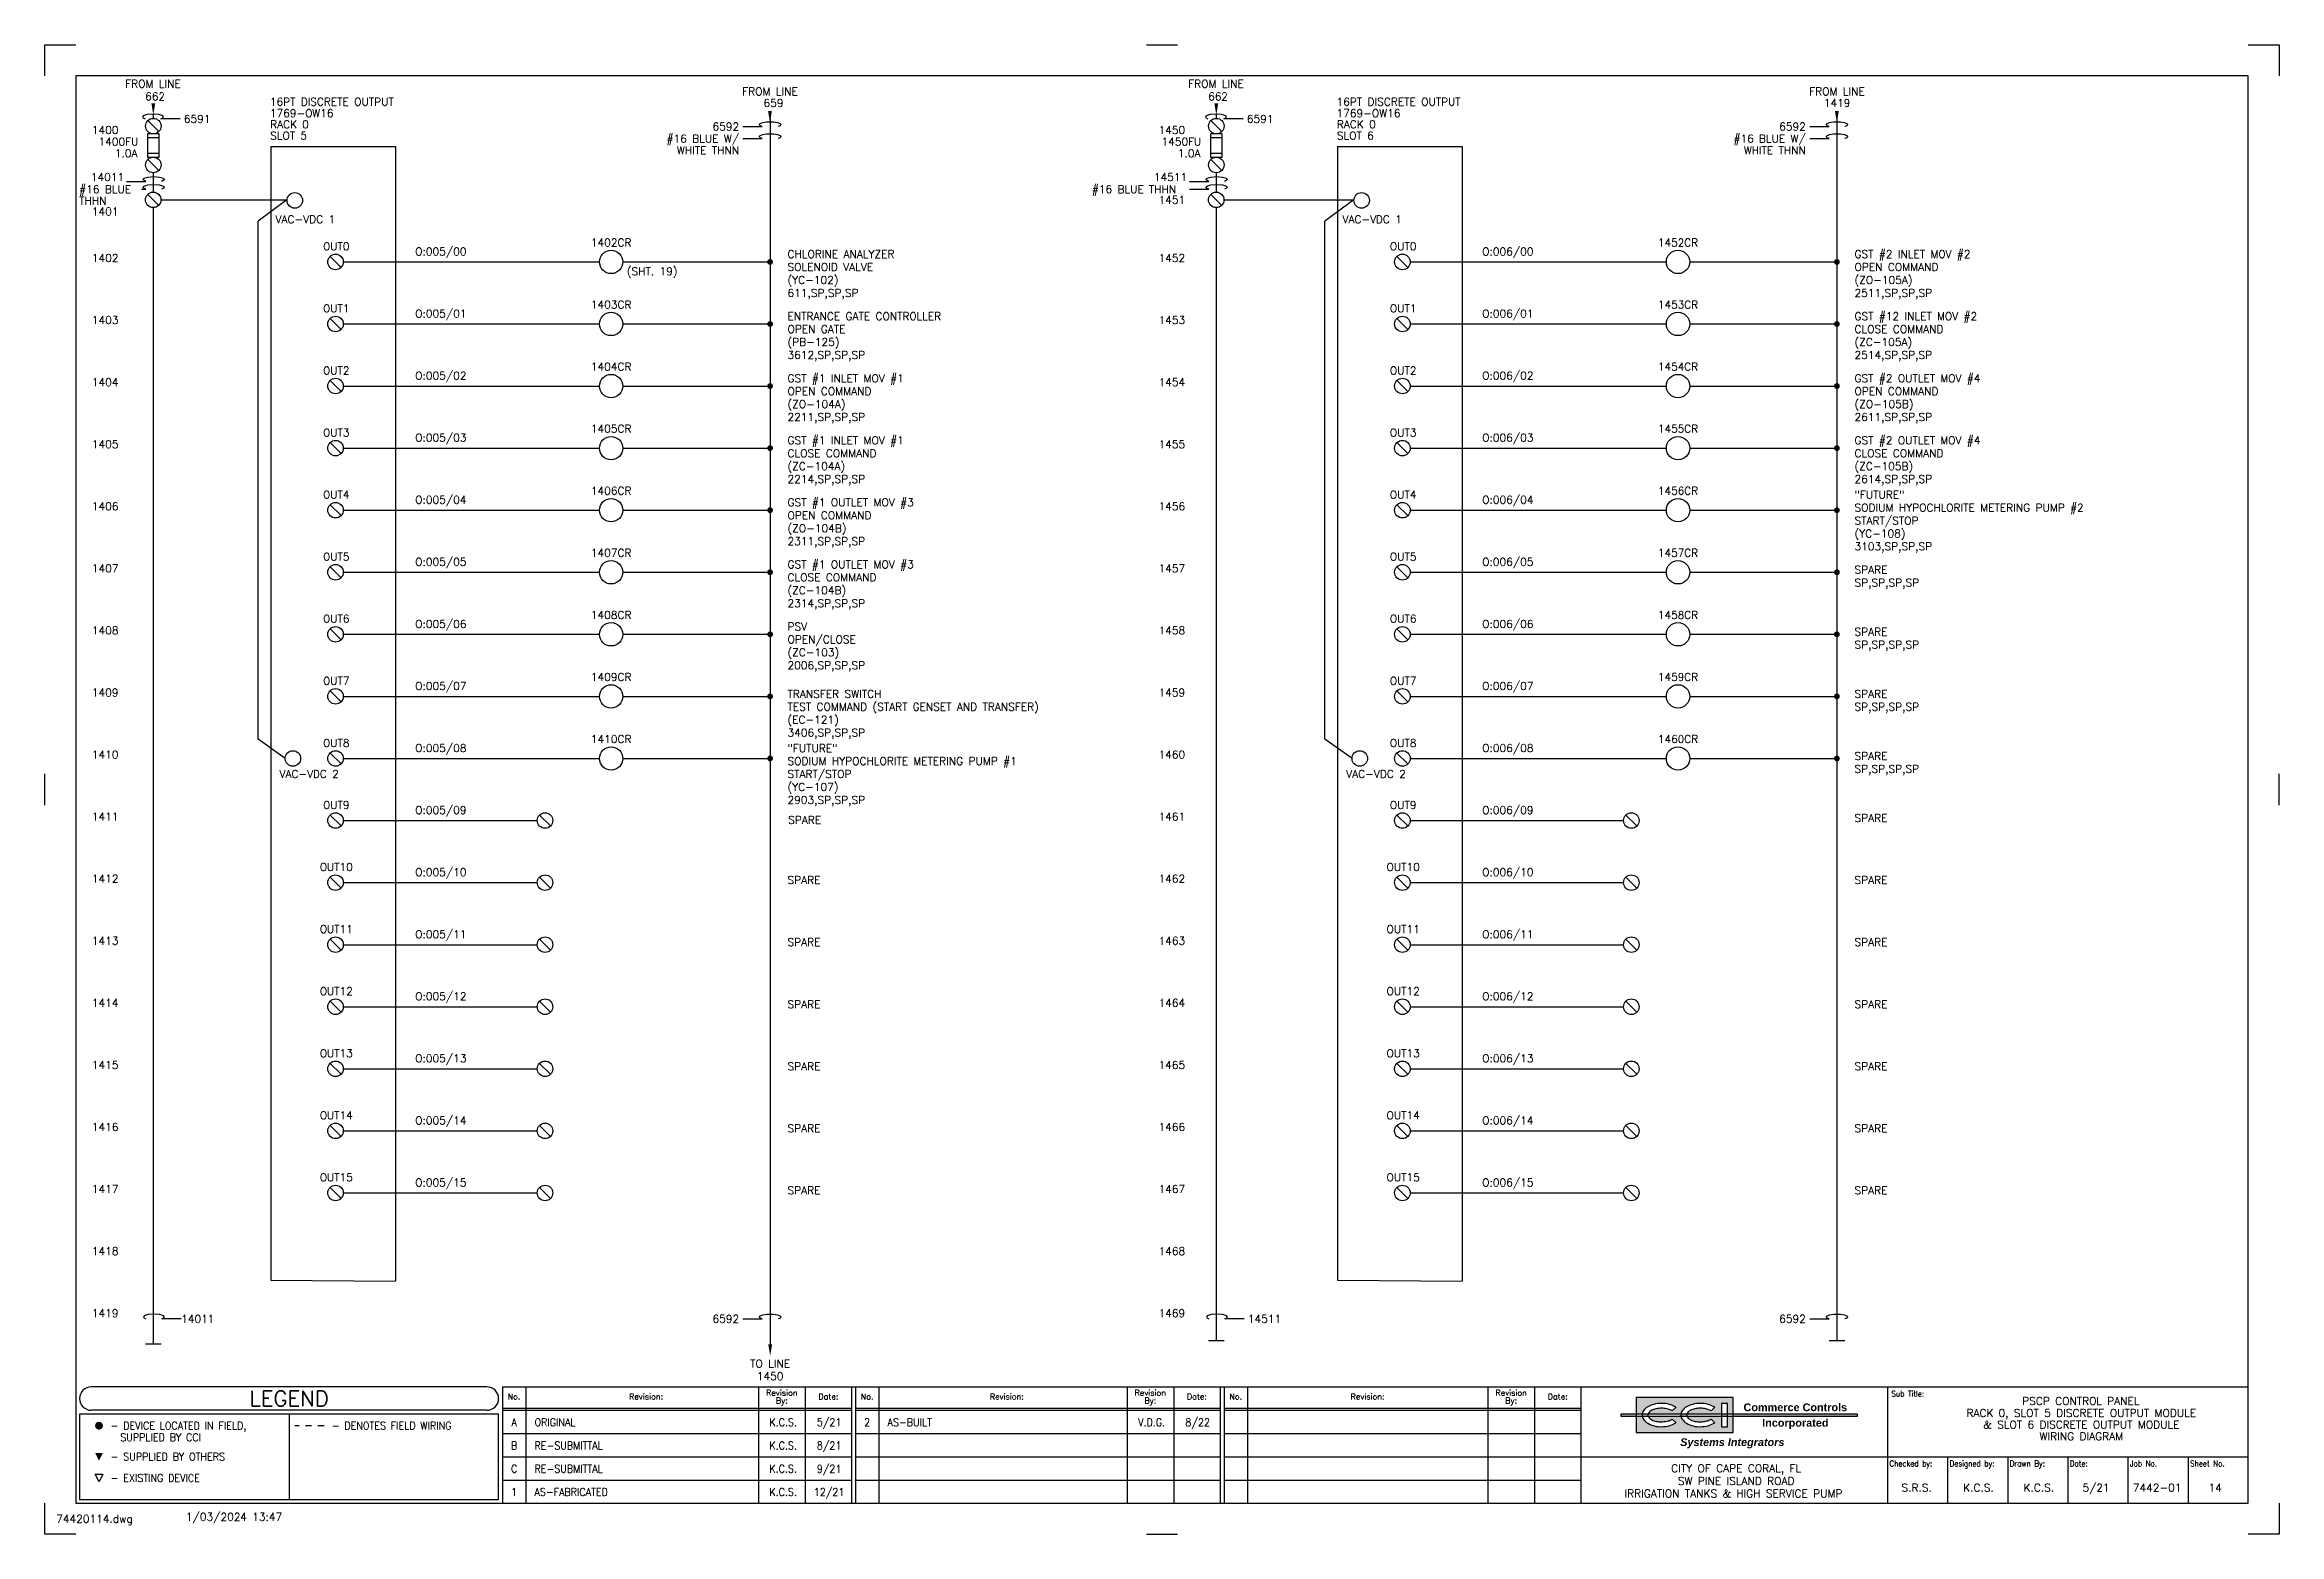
# Model space of a CAD drawing. Extents: x 0 to 36, y 0 to 24.
import ezdxf
from ezdxf.enums import TextEntityAlignment as Align

# ---------------------------------------------------------------- set-up
doc = ezdxf.new("R2010")
doc.units = 0
doc.header["$LTSCALE"] = 0.5
doc.header["$MEASUREMENT"] = 0
doc.linetypes.add('HIDDEN2', pattern=[0.1875, 0.125, -0.0625])
doc.layers.get('0').update_dxf_attribs({"linetype": 'CONTINUOUS'})
for name, color, linetype in [('02_i1769-IA16-AC-DIGITAL-', 32, 'CONTINUOUS'), ('02_o1769-OA16-AC-D-', 32, 'CONTINUOUS'), ('BORDER', 2, 'CONTINUOUS'), ('CUT-MARK', 5, 'CONTINUOUS')]:
    doc.layers.add(name, color=color, linetype=linetype)
doc.styles.add('arial', font='arialbd.ttf')
doc.styles.add('arialitalic', font='arialbi.ttf')
doc.styles.add('ROMANS', font='ROMANS.shx')

# ---------------------------------------------------------------- blocks, each defined once
blk = doc.blocks.new('CUTMARK')
at = {"color": 5}
for p, q in [((0, 23.5), (0, 24)), ((0, 24), (0.5, 24)), ((17.75, 24), (18.25, 24)), ((35.5, 24), (36, 24)), ((36, 24), (36, 23.5)), ((0, 11.75), (0, 12.25)), ((36, 11.75), (36, 12.25)), ((0, 0), (0, 0.5)), ((36, 0.5), (36, 0)), ((0.5, 0), (0, 0)), ((17.75, 0), (18.25, 0)), ((36, 0), (35.5, 0))]:
    blk.add_line(p, q, dxfattribs=at)
blk = doc.blocks.new('FCIRLEG')
at = {"color": 5, "const_width": 0.0625}
blk.add_lwpolyline([(-0.03125, 0, 1), (0.03125, 0, 1)], format="xyb", close=True, dxfattribs=at)
blk = doc.blocks.new('FTRIULEG')
at = {"color": 5}
blk.add_solid([(0, 0.125), (0, 0.125), (-0.0625, 0), (0.0625, 0)], dxfattribs=at)
blk = doc.blocks.new('CCILOGO3')
h = blk.add_hatch(color=256)
h.paths.add_polyline_path([(25.922, 2.094, -0.060974), (26.047, 2.109, -0.060974), (26.172, 2.094, -0.074343), (26.268, 2.054, -0.016679), (26.281, 2.046), (26.221, 1.988, 0.036094), (26.202, 1.999, 0.064948), (26.135, 2.022, 0.051099), (26.047, 2.031, 0.051099), (25.958, 2.022, 0.064948), (25.892, 1.999, 0.104203), (25.841, 1.959, 0.105248), (25.83, 1.937), (26.36, 1.937, -0.117879), (26.38, 1.988, -0.106943), (26.451, 2.054, -0.074343), (26.547, 2.094, -0.060974), (26.672, 2.109, -0.060974), (26.797, 2.094, -0.074343), (26.893, 2.054, -0.016679), (26.906, 2.046), (26.846, 1.988, 0.036094), (26.827, 1.999, 0.064948), (26.76, 2.022, 0.051099), (26.672, 2.031, 0.051099), (26.583, 2.022, 0.064948), (26.517, 1.999, 0.104203), (26.466, 1.959, 0.105248), (26.455, 1.937), (27.016, 1.937), (27.016, 2.109), (27.109, 2.109), (27.109, 1.937), (27.203, 1.937), (27.203, 2.203), (25.641, 2.203), (25.641, 1.937), (25.735, 1.937, -0.117879), (25.755, 1.988, -0.106943), (25.826, 2.054, -0.074343)])
h.paths.add_polyline_path([(25.826, 1.789, -0.106943), (25.755, 1.856, -0.117879), (25.735, 1.906), (25.641, 1.906), (25.641, 1.641), (27.203, 1.641), (27.203, 1.906), (27.109, 1.906), (27.109, 1.734), (27.016, 1.734), (27.016, 1.906), (26.455, 1.906, 0.105248), (26.466, 1.885, 0.104203), (26.517, 1.845, 0.064948), (26.592, 1.819, 0.063643), (26.672, 1.812, 0.051099), (26.76, 1.822, 0.064948), (26.827, 1.845, 0.036094), (26.846, 1.856), (26.906, 1.798, -0.016679), (26.893, 1.789, -0.074343), (26.797, 1.75, -0.060974), (26.672, 1.734, -0.074995), (26.558, 1.745, -0.074343), (26.451, 1.789, -0.106943), (26.38, 1.856, -0.117879), (26.36, 1.906), (25.83, 1.906, 0.105248), (25.841, 1.885, 0.104203), (25.892, 1.845, 0.064948), (25.967, 1.819, 0.063643), (26.047, 1.812, 0.051099), (26.135, 1.822, 0.064948), (26.202, 1.845, 0.036094), (26.221, 1.856), (26.281, 1.798, -0.016679), (26.268, 1.789, -0.074343), (26.172, 1.75, -0.060974), (26.047, 1.734, -0.074995), (25.933, 1.745, -0.074343)])
h.paths.add_polyline_path([(25.641, 1.906), (25.641, 1.937), (25.391, 1.937), (25.391, 1.906)])
h.paths.add_polyline_path([(25.83, 1.906, -0.068202), (25.828, 1.922, -0.068202), (25.83, 1.937), (25.735, 1.937, 0.033731), (25.734, 1.922, 0.033731), (25.735, 1.906)])
h.paths.add_polyline_path([(26.455, 1.906, -0.068202), (26.453, 1.922, -0.068202), (26.455, 1.937), (26.36, 1.937, 0.033731), (26.359, 1.922, 0.033731), (26.36, 1.906)])
h.paths.add_polyline_path([(27.109, 1.906), (27.109, 1.937), (27.016, 1.937), (27.016, 1.906)])
h.paths.add_polyline_path([(29.203, 1.906), (29.203, 1.937), (27.203, 1.937), (27.203, 1.906)])
for p, q in [((27.203, 2.203), (25.641, 2.203)), ((25.641, 2.203), (25.641, 1.641)), ((27.203, 1.641), (27.203, 2.203)), ((29.203, 1.937), (25.391, 1.937)), ((25.391, 1.937), (25.391, 1.906)), ((25.391, 1.906), (29.203, 1.906)), ((26.221, 1.988), (26.281, 2.046)), ((26.221, 1.856), (26.281, 1.798)), ((26.846, 1.988), (26.906, 2.046)), ((26.846, 1.856), (26.906, 1.798)), ((27.109, 2.109), (27.016, 2.109)), ((27.016, 2.109), (27.016, 1.734)), ((27.109, 1.734), (27.109, 2.109)), ((29.203, 1.906), (29.203, 1.937)), ((25.641, 1.641), (27.203, 1.641)), ((27.016, 1.734), (27.109, 1.734))]:
    blk.add_line(p, q)
for centre, radius, start, end in [((25.851, 1.922), 0.116, 145.3805, 180), ((25.851, 1.922), 0.116, 180, 214.6195), ((25.944, 1.857), 0.23, 120.9638, 145.3805), ((25.944, 1.987), 0.23, 214.6195, 239.0362), ((26.006, 1.754), 0.35, 103.9568, 120.9638), ((25.886, 1.922), 0.0581, 140.3607, 180), ((25.886, 1.922), 0.0581, 180, 219.6393), ((25.962, 1.859), 0.157, 116.5651, 140.3607), ((25.962, 1.985), 0.157, 219.6393, 243.4349), ((26.013, 1.757), 0.271, 101.7009, 116.5651), ((26.028, 2.117), 0.305, 243.4349, 258.2991), ((26.047, 1.59), 0.519, 90, 103.9568), ((26.047, 1.595), 0.436, 90, 101.7009), ((26.031, 2.129), 0.317, 258.2991, 272.8654), ((26.047, 1.59), 0.519, 76.0432, 90), ((26.047, 1.595), 0.436, 78.2991, 90), ((26.047, 2.249), 0.436, 270, 281.7009), ((26.08, 1.757), 0.271, 63.4349, 78.2991), ((26.08, 2.087), 0.271, 281.7009, 296.5651), ((26.088, 1.754), 0.35, 59.0362, 76.0432), ((26.131, 1.859), 0.157, 55.1664, 63.4349), ((26.131, 1.985), 0.157, 296.5651, 304.8336), ((26.149, 1.857), 0.23, 55.214, 59.0362), ((26.476, 1.922), 0.116, 145.3805, 180), ((26.476, 1.922), 0.116, 180, 214.6195), ((26.569, 1.857), 0.23, 120.9638, 145.3805), ((26.569, 1.987), 0.23, 214.6195, 239.0362), ((26.631, 1.754), 0.35, 103.9568, 120.9638), ((26.511, 1.922), 0.0581, 140.3607, 180), ((26.511, 1.922), 0.0581, 180, 219.6393), ((26.587, 1.859), 0.157, 116.5651, 140.3607), ((26.587, 1.985), 0.157, 219.6393, 243.4349), ((26.638, 1.757), 0.271, 101.7009, 116.5651), ((26.653, 2.117), 0.305, 243.4349, 258.2991), ((26.672, 1.59), 0.519, 90, 103.9568), ((26.672, 1.595), 0.436, 90, 101.7009), ((26.656, 2.129), 0.317, 258.2991, 272.8654), ((26.672, 1.59), 0.519, 76.0432, 90), ((26.672, 1.595), 0.436, 78.2991, 90), ((26.672, 2.249), 0.436, 270, 281.7009), ((26.705, 1.757), 0.271, 63.4349, 78.2991), ((26.705, 2.087), 0.271, 281.7009, 296.5651), ((26.713, 1.754), 0.35, 59.0362, 76.0432), ((26.756, 1.859), 0.157, 55.1664, 63.4349), ((26.756, 1.985), 0.157, 296.5651, 304.8336), ((26.774, 1.857), 0.23, 55.214, 59.0362), ((26.027, 2.125), 0.391, 239.0362, 256.0432), ((26.025, 2.118), 0.384, 256.0432, 273.1986), ((26.047, 2.253), 0.519, 270, 283.9568), ((26.088, 2.09), 0.35, 283.9568, 300.9638), ((26.149, 1.987), 0.23, 300.9638, 304.786), ((26.652, 2.125), 0.391, 239.0362, 256.0432), ((26.65, 2.118), 0.384, 256.0432, 273.1986), ((26.672, 2.253), 0.519, 270, 283.9568), ((26.713, 2.09), 0.35, 283.9568, 300.9638), ((26.774, 1.987), 0.23, 300.9638, 304.786)]:
    blk.add_arc(centre, radius, start, end)
for s, style, p in [('Commerce Controls', 'arial', (28.203, 1.984)), ('Incorporated', 'arial', (28.203, 1.734)), ('Systems Integrators', 'arialitalic', (27.188, 1.422))]:
    blk.add_text(s, height=0.125, dxfattribs=dict(style=style)).set_placement(p, align=Align.CENTER)
blk = doc.blocks.new('RNUMHAND')
at = {"color": 5}
blk.add_line((0, 0), (-0.309, 0), dxfattribs=at)
at = {"color": 5, "linetype": 'Continuous'}
blk.add_polyline3d([(-0.309, 0, 0), (-0.288, 0.008, 0), (-0.273, 0.018, 0), (-0.266, 0.028, 0), (-0.267, 0.038, 0), (-0.277, 0.048, 0), (-0.294, 0.057, 0), (-0.318, 0.065, 0), (-0.348, 0.071, 0), (-0.382, 0.076, 0), (-0.419, 0.078, 0), (-0.456, 0.078, 0), (-0.493, 0.076, 0), (-0.527, 0.071, 0), (-0.557, 0.065, 0), (-0.581, 0.057, 0), (-0.598, 0.048, 0), (-0.608, 0.038, 0), (-0.609, 0.028, 0), (-0.602, 0.018, 0), (-0.587, 0.008, 0), (-0.566, 0, 0)], dxfattribs=at)
blk = doc.blocks.new('DNARROW')
at = {"color": 5}
blk.add_solid([(-0.03125, 0.125), (0.03125, 0.125), (0, -0.0625)], dxfattribs=at)
blk = doc.blocks.new('LNUMHAND')
at = {"color": 5}
blk.add_line((0, 0), (-0.309, 0), dxfattribs=at)
at = {"color": 5, "linetype": 'Continuous'}
blk.add_polyline3d([(-0.309, 0, 0), (-0.268, 0.024, 0), (-0.281, 0.05, 0), (-0.344, 0.071, 0), (-0.438, 0.078, 0), (-0.531, 0.071, 0), (-0.594, 0.05, 0), (-0.607, 0.024, 0), (-0.566, 0, 0)], dxfattribs=at)
blk = doc.blocks.new('TERM')
at = {"color": 1}
blk.add_line((-0.088, 0.088), (0.088, -0.088), dxfattribs=at)
blk.add_circle((0, 0), 0.125, dxfattribs=at)
blk = doc.blocks.new('DOT')
at = {"color": 2, "const_width": 0.0469}
blk.add_lwpolyline([(-0.023, 0, 1), (0.023, 0, 1)], format="xyb", close=True, dxfattribs=at)
blk = doc.blocks.new('coil')
at = {"color": 5}
blk.add_circle((0, 0), 0.188, dxfattribs=at)
at = {"color": 5, "style": 'ROMANS'}
blk.add_attdef('NUMBER', text='', height=0.125, dxfattribs=at).set_placement((0, 0.25), align=Align.CENTER)
blk = doc.blocks.new('11')
at = {"style": 'ROMANS', "width": 0.9}
for s, p in [('C', (7.562, 0.993)), ('K.C.S.', (11.896, 0.993)), ('9/21', (12.637, 0.993))]:
    blk.add_text(s, height=0.125, dxfattribs=at).set_placement(p, align=Align.CENTER)
blk.add_text('RE-SUBMITTAL', height=0.125, dxfattribs=at).set_placement((7.891, 0.993))
blk = doc.blocks.new('14')
at = {"style": 'ROMANS', "width": 0.9}
for s, p in [('1', (7.563, 0.618)), ('K.C.S.', (11.896, 0.618)), ('12/21', (12.637, 0.618))]:
    blk.add_text(s, height=0.125, dxfattribs=at).set_placement(p, align=Align.CENTER)
blk.add_text('AS-FABRICATED', height=0.125, dxfattribs=at).set_placement((7.891, 0.618))
blk = doc.blocks.new('DrawingName')
at = {"color": 0, "linetype": 'Continuous', "insert": (0.1875, 0.3125), "char_height": 0.125, "attachment_point": 1, "style": 'ROMANS'}
blk.add_mtext('74420114.dwg', dxfattribs=at)
blk = doc.blocks.new('dwgfilename')
at = {"color": 0, "linetype": 'Continuous'}
blk.add_blockref('DrawingName', (0, 0), dxfattribs=at)
blk = doc.blocks.new('dwgdate')
at = {"color": 0, "linetype": 'Continuous', "insert": (2.1875, 0.34375), "char_height": 0.125, "attachment_point": 1, "style": 'ROMANS'}
blk.add_mtext(' 1/03/2024 13:47', dxfattribs=at)
blk = doc.blocks.new('Drawing_Name_Date_Panel_Layout')
at = {"linetype": 'Continuous'}
for name in ['dwgdate', 'dwgfilename']:
    blk.add_blockref(name, (0, 0), dxfattribs=at)

msp = doc.modelspace()

# ---------------------------------------------------------------- linework, layer by layer
for p, q in [((1.75, 22.875), (1.75, 22.812)), ((18.875, 22.875), (18.875, 22.812)), ((1.75, 21.938), (1.75, 21.63)), ((18.875, 21.938), (18.875, 21.63)), ((3.902, 21.5), (3.438, 21.154)), ((21.09, 21.5), (20.625, 21.154)), ((3.438, 12.812), (3.438, 21.154)), ((20.625, 12.812), (20.625, 21.154)), ((3.873, 12.5), (3.438, 12.812)), ((21.061, 12.5), (20.625, 12.812)), ((1.875, 3.062), (1.625, 3.062)), ((18.75, 3.125), (19, 3.125)), ((28.75, 3.125), (29, 3.125))]:
    msp.add_line(p, q)
at = {"linetype": 'Continuous'}
for p, q in [((11.686, 22.812), (11.686, 3.062)), ((28.873, 22.812), (28.873, 3.125)), ((4.811, 20.5), (8.938, 20.5)), ((9.313, 20.5), (11.686, 20.5)), ((21.998, 20.5), (26.125, 20.5)), ((26.5, 20.5), (28.873, 20.5)), ((4.811, 19.5), (8.938, 19.5)), ((9.313, 19.5), (11.686, 19.5)), ((21.998, 19.5), (26.125, 19.5)), ((26.5, 19.5), (28.873, 19.5)), ((4.811, 18.5), (8.938, 18.5)), ((9.313, 18.5), (11.686, 18.5)), ((21.998, 18.5), (26.125, 18.5)), ((26.5, 18.5), (28.873, 18.5)), ((4.811, 17.5), (8.938, 17.5)), ((9.313, 17.5), (11.686, 17.5)), ((21.998, 17.5), (26.125, 17.5)), ((26.5, 17.5), (28.873, 17.5)), ((4.811, 16.5), (8.938, 16.5)), ((9.313, 16.5), (11.686, 16.5)), ((21.998, 16.5), (26.125, 16.5)), ((26.5, 16.5), (28.873, 16.5)), ((4.811, 15.5), (8.938, 15.5)), ((9.313, 15.5), (11.686, 15.5)), ((21.998, 15.5), (26.125, 15.5)), ((26.5, 15.5), (28.873, 15.5)), ((4.811, 14.5), (8.938, 14.5)), ((9.313, 14.5), (11.686, 14.5)), ((21.998, 14.5), (26.125, 14.5)), ((26.5, 14.5), (28.873, 14.5)), ((4.811, 13.5), (8.938, 13.5)), ((9.313, 13.5), (11.686, 13.5)), ((21.998, 13.5), (26.125, 13.5)), ((26.5, 13.5), (28.873, 13.5)), ((4.811, 12.5), (8.938, 12.5)), ((9.313, 12.5), (11.686, 12.5)), ((21.998, 12.5), (26.125, 12.5)), ((26.5, 12.5), (28.873, 12.5)), ((4.811, 11.5), (7.938, 11.5)), ((21.998, 11.5), (25.438, 11.5)), ((4.811, 10.5), (7.938, 10.5)), ((21.998, 10.5), (25.438, 10.5)), ((4.811, 9.5), (7.938, 9.5)), ((21.998, 9.5), (25.438, 9.5)), ((4.811, 8.5), (7.938, 8.5)), ((21.998, 8.5), (25.438, 8.5)), ((4.811, 7.5), (7.938, 7.5)), ((21.998, 7.5), (25.438, 7.5)), ((4.811, 6.5), (7.938, 6.5)), ((21.998, 6.5), (25.438, 6.5)), ((4.811, 5.5), (7.938, 5.5)), ((21.998, 5.5), (25.438, 5.5)), ((0.875, 0.844), (0.813, 0.969)), ((0.813, 0.969), (0.938, 0.969)), ((0.938, 0.969), (0.875, 0.844))]:
    msp.add_line(p, q, dxfattribs=at)
at = {"color": 5}
for p, q in [((1.656, 22.562), (1.656, 22.188)), ((1.844, 22.562), (1.656, 22.562)), ((1.844, 22.5), (1.656, 22.5)), ((1.844, 22.188), (1.844, 22.562)), ((18.781, 22.562), (18.781, 22.188)), ((18.969, 22.562), (18.781, 22.562)), ((18.969, 22.5), (18.781, 22.5)), ((18.969, 22.188), (18.969, 22.562)), ((1.656, 22.25), (1.844, 22.25)), ((1.656, 22.188), (1.844, 22.188)), ((18.781, 22.25), (18.969, 22.25)), ((18.781, 22.188), (18.969, 22.188)), ((1.562, 21.672), (1.628, 21.672))]:
    msp.add_line(p, q, dxfattribs=at)
at = {"color": 9}
for p, q in [((1.748, 21.375), (1.748, 19.375)), ((18.873, 21.375), (18.873, 19.375)), ((1.748, 19.375), (1.75, 3.062)), ((18.873, 19.375), (18.875, 3.125))]:
    msp.add_line(p, q, dxfattribs=at)
at = {"color": 0}
for p, q in [((7.125, 2.375), (0.75, 2.375)), ((0.562, 1.937), (0.562, 0.562)), ((7.313, 1.937), (0.562, 1.937)), ((7.125, 2), (0.75, 2)), ((3.938, 1.937), (3.938, 0.562)), ((0.562, 0.562), (7.313, 0.562))]:
    msp.add_line(p, q, dxfattribs=at)
at = {"color": 2}
for p, q in [((7.375, 2.375), (13.062, 2.375)), ((7.375, 2.375), (7.375, 0.5)), ((7.75, 2.375), (7.75, 0.5)), ((11.5, 2.375), (11.5, 0.5)), ((12.25, 2.375), (12.25, 0.5)), ((13, 2.375), (13, 0.5)), ((13.062, 2.375), (13.062, 0.5)), ((13.062, 2.375), (19, 2.375)), ((13.438, 2.375), (13.438, 0.5)), ((17.438, 2.375), (17.438, 0.5)), ((18.188, 2.375), (18.188, 0.5)), ((18.938, 2.375), (18.938, 0.5)), ((19, 2.375), (24.75, 2.375)), ((19, 2.375), (19, 0.5)), ((19.375, 2.375), (19.375, 0.5)), ((23.25, 2.375), (23.25, 0.5)), ((24, 2.375), (24, 0.5)), ((24.754, 2.375), (35.5, 2.375)), ((24.754, 0.5), (24.754, 2.375)), ((29.688, 2.375), (29.688, 0.5)), ((7.375, 2.031), (12.996, 2.031)), ((7.375, 2), (13, 2)), ((13.062, 2.031), (18.933, 2.031)), ((13.062, 2), (18.938, 2)), ((19, 2.031), (24.746, 2.031)), ((19, 2), (24.75, 2)), ((7.375, 1.625), (13, 1.625)), ((13.062, 1.625), (18.938, 1.625)), ((19, 1.625), (24.75, 1.625)), ((7.375, 1.25), (13, 1.25)), ((13.062, 1.25), (18.938, 1.25)), ((19, 1.25), (24.75, 1.25)), ((24.754, 1.25), (35.5, 1.25)), ((30.656, 1.25), (30.656, 0.5)), ((31.625, 1.25), (31.625, 0.5)), ((32.594, 1.25), (32.594, 0.5)), ((33.562, 1.25), (33.562, 0.5)), ((34.531, 1.25), (34.531, 0.5)), ((7.375, 0.875), (13, 0.875)), ((13.062, 0.875), (18.938, 0.875)), ((19, 0.875), (24.75, 0.875))]:
    msp.add_line(p, q, dxfattribs=at)
at = {"color": 0, "linetype": 'Continuous'}
msp.add_line((7.313, 0.562), (7.313, 1.937), dxfattribs=at)
at = {"linetype": 'HIDDEN2'}
msp.add_line((4.5, 1.75), (4.031, 1.75), dxfattribs=at)
at = {"color": 5, "linetype": 'Continuous'}
msp.add_polyline3d([(1.628, 21.672, 0), (1.586, 21.696, 0), (1.599, 21.722, 0), (1.662, 21.742, 0), (1.756, 21.75, 0), (1.849, 21.742, 0), (1.913, 21.722, 0), (1.926, 21.696, 0), (1.884, 21.672, 0)], dxfattribs=at)
at = {"color": 1}
for centre in [(4.029, 21.491), (21.216, 21.491), (3.998, 12.5), (21.186, 12.5)]:
    msp.add_circle(centre, 0.125, dxfattribs=at)
at = {"color": 0}
for centre, start, end in [((0.75, 2.187), 90, 270), ((7.125, 2.187), 270, 90)]:
    msp.add_arc(centre, 0.188, start, end, dxfattribs=at)
at = {"layer": '02_o1769-OA16-AC-D-', "color": 0, "linetype": 'Continuous'}
for p, q in [((3.642, 22.361), (3.642, 4.093)), ((3.642, 22.361), (5.649, 22.361)), ((20.829, 22.361), (20.829, 4.093)), ((20.829, 22.361), (22.837, 22.361)), ((1.873, 21.5), (3.902, 21.5)), ((18.998, 21.5), (21.09, 21.5)), ((3.642, 4.093), (5.647, 4.081)), ((20.829, 4.093), (22.835, 4.081))]:
    msp.add_line(p, q, dxfattribs=at)
for points in [[(5.649, 22.361), (5.649, 4.081)], [(22.837, 22.361), (22.837, 4.081)]]:
    msp.add_lwpolyline(points, dxfattribs=at)
at = {"layer": 'BORDER', "color": 2}
for p, q in [((35.5, 23.5), (0.5, 23.5)), ((0.5, 23.5), (0.5, 0.5)), ((35.5, 0.5), (35.5, 23.5)), ((0.5, 0.5), (35.5, 0.5))]:
    msp.add_line(p, q, dxfattribs=at)

# ---------------------------------------------------------------- block references
for name, p in [('DNARROW', (1.75, 22.932)), ('DNARROW', (18.875, 22.932)), ('LNUMHAND', (2.182, 22.804)), ('DNARROW', (11.684, 22.809)), ('LNUMHAND', (19.307, 22.804)), ('DNARROW', (28.872, 22.809)), ('LNUMHAND', (2.197, 3.471)), ('LNUMHAND', (19.322, 3.471)), ('DNARROW', (11.688, 2.938)), ('11', (0, 0)), ('14', (0, 0)), ('Drawing_Name_Date_Panel_Layout', (0, 0))]:
    msp.add_blockref(name, p)
at = {"xscale": -1}
for name, p in [('RNUMHAND', (11.249, 22.681)), ('RNUMHAND', (28.437, 22.681)), ('RNUMHAND', (11.249, 22.487)), ('RNUMHAND', (28.437, 22.487)), ('LNUMHAND', (1.318, 21.797)), ('LNUMHAND', (18.443, 21.797)), ('LNUMHAND', (18.443, 21.672)), ('RNUMHAND', (11.249, 3.471)), ('RNUMHAND', (28.437, 3.471))]:
    msp.add_blockref(name, p, dxfattribs=at)
at = {"linetype": 'Continuous'}
for name, p in [('TERM', (1.748, 21.5)), ('TERM', (18.873, 21.5)), ('DOT', (11.686, 20.5)), ('DOT', (28.873, 20.5)), ('DOT', (11.686, 19.5)), ('DOT', (28.873, 19.5)), ('DOT', (11.686, 18.5)), ('DOT', (28.873, 18.5)), ('DOT', (11.686, 17.5)), ('DOT', (28.873, 17.5)), ('DOT', (11.686, 16.5)), ('DOT', (28.873, 16.5)), ('DOT', (11.686, 15.5)), ('DOT', (28.873, 15.5)), ('DOT', (11.686, 14.5)), ('DOT', (28.873, 14.5)), ('DOT', (11.686, 13.5)), ('DOT', (28.873, 13.5)), ('DOT', (11.686, 12.5)), ('DOT', (28.873, 12.5))]:
    msp.add_blockref(name, p, dxfattribs=at)
at = {"color": 0, "linetype": 'Continuous'}
for name, p in [('CCILOGO3', (0, 0)), ('FCIRLEG', (0.875, 1.75))]:
    msp.add_blockref(name, p, dxfattribs=at)
at = {"rotation": 180}
msp.add_blockref('FTRIULEG', (0.875, 1.312), dxfattribs=at)
at = {"layer": '02_i1769-IA16-AC-DIGITAL-', "color": 0, "linetype": 'Continuous'}
for p in [(1.75, 22.688), (18.875, 22.688), (1.75, 22.062), (18.875, 22.062)]:
    msp.add_blockref('TERM', p, dxfattribs=at)
at = {"layer": '02_o1769-OA16-AC-D-', "color": 0, "linetype": 'Continuous'}
for name, p in [('TERM', (4.686, 20.5)), ('coil', (9.125, 20.5)), ('TERM', (21.873, 20.5)), ('coil', (26.313, 20.5)), ('TERM', (4.686, 19.5)), ('coil', (9.125, 19.5)), ('TERM', (21.873, 19.5)), ('coil', (26.313, 19.5)), ('TERM', (4.686, 18.5)), ('coil', (9.125, 18.5)), ('TERM', (21.873, 18.5)), ('coil', (26.313, 18.5)), ('coil', (9.125, 17.5)), ('coil', (26.313, 17.5)), ('TERM', (4.686, 17.5)), ('TERM', (21.873, 17.5)), ('TERM', (4.686, 16.5)), ('coil', (9.125, 16.5)), ('TERM', (21.873, 16.5)), ('coil', (26.313, 16.5)), ('TERM', (4.686, 15.5)), ('coil', (9.125, 15.5)), ('TERM', (21.873, 15.5)), ('coil', (26.313, 15.5)), ('TERM', (4.686, 14.5)), ('coil', (9.125, 14.5)), ('TERM', (21.873, 14.5)), ('coil', (26.313, 14.5)), ('coil', (9.125, 13.5)), ('coil', (26.313, 13.5)), ('TERM', (4.686, 13.5)), ('TERM', (21.873, 13.5)), ('TERM', (4.686, 12.5)), ('coil', (9.125, 12.5)), ('TERM', (21.873, 12.5)), ('coil', (26.313, 12.5)), ('TERM', (4.686, 11.5)), ('TERM', (8.061, 11.5)), ('TERM', (21.873, 11.5)), ('TERM', (25.561, 11.5)), ('TERM', (4.686, 10.5)), ('TERM', (8.061, 10.5)), ('TERM', (21.873, 10.5)), ('TERM', (25.561, 10.5)), ('TERM', (4.686, 9.5)), ('TERM', (8.061, 9.5)), ('TERM', (21.873, 9.5)), ('TERM', (25.561, 9.5)), ('TERM', (4.686, 8.5)), ('TERM', (8.061, 8.5)), ('TERM', (21.873, 8.5)), ('TERM', (25.561, 8.5)), ('TERM', (4.686, 7.5)), ('TERM', (8.061, 7.5)), ('TERM', (21.873, 7.5)), ('TERM', (25.561, 7.5)), ('TERM', (4.686, 6.5)), ('TERM', (8.061, 6.5)), ('TERM', (21.873, 6.5)), ('TERM', (25.561, 6.5)), ('TERM', (4.686, 5.5)), ('TERM', (8.061, 5.5)), ('TERM', (21.873, 5.5)), ('TERM', (25.561, 5.5))]:
    msp.add_blockref(name, p, dxfattribs=at)
at = {"layer": 'CUT-MARK'}
msp.add_blockref('CUTMARK', (0, 0), dxfattribs=at)

# ---------------------------------------------------------------- texts
at = {"color": 9, "style": 'ROMANS'}
for p in [(1.744, 23.307), (18.869, 23.307)]:
    msp.add_text('FROM LINE', height=0.125, dxfattribs=at).set_placement(p, align=Align.CENTER)
at = {"linetype": 'Continuous', "style": 'ROMANS'}
for s, p in [('662', (1.938, 23.103)), ('659', (11.902, 22.998)), ('662', (19.063, 23.103)), ('1419', (29.089, 22.998))]:
    msp.add_text(s, height=0.125, dxfattribs=at).set_placement(p, align=Align.RIGHT)
at = {"color": 11, "style": 'ROMANS'}
for p in [(11.686, 23.184), (28.873, 23.184)]:
    msp.add_text('FROM LINE', height=0.125, dxfattribs=at).set_placement(p, align=Align.CENTER)
at = {"color": 0, "style": 'ROMANS'}
for s, p in [('1400', (1.187, 22.562)), ('1450', (18.375, 22.562)), ('1401', (1.187, 21.25)), ('1451', (18.375, 21.438)), ('1402', (1.187, 20.5)), ('1452', (18.375, 20.5)), ('1403', (1.187, 19.5)), ('1453', (18.375, 19.5)), ('1404', (1.187, 18.5)), ('1454', (18.375, 18.5)), ('1405', (1.187, 17.5)), ('1455', (18.375, 17.5)), ('1406', (1.187, 16.5)), ('1456', (18.375, 16.5)), ('1407', (1.187, 15.5)), ('1457', (18.375, 15.5)), ('1408', (1.187, 14.5)), ('1458', (18.375, 14.5)), ('1409', (1.187, 13.5)), ('1459', (18.375, 13.5)), ('1410', (1.187, 12.5)), ('1460', (18.375, 12.5)), ('1411', (1.187, 11.5)), ('1461', (18.375, 11.5)), ('1412', (1.187, 10.5)), ('1462', (18.375, 10.5)), ('1413', (1.187, 9.5)), ('1463', (18.375, 9.5)), ('1414', (1.187, 8.5)), ('1464', (18.375, 8.5)), ('1415', (1.187, 7.5)), ('1465', (18.375, 7.5)), ('1416', (1.187, 6.5)), ('1466', (18.375, 6.5)), ('1417', (1.187, 5.5)), ('1467', (18.375, 5.5)), ('1418', (1.187, 4.5)), ('1468', (18.375, 4.5)), ('1419', (1.187, 3.5)), ('1469', (18.375, 3.5))]:
    msp.add_text(s, height=0.125, dxfattribs=at).set_placement(p, align=Align.RIGHT)
at = {"color": 9, "style": 'ROMANS'}
for s, p in [('6591', (2.244, 22.742)), ('6591', (19.369, 22.742)), ('#16 BLUE', (0.557, 21.609)), ('14011', (0.744, 21.804)), ('#16 BLUE THHN', (16.869, 21.609)), ('14511', (17.869, 21.804)), ('THHN', (0.557, 21.422)), ('14011', (2.197, 3.409)), ('14511', (19.384, 3.409))]:
    msp.add_text(s, height=0.125, dxfattribs=at).set_placement(p)
at = {"color": 11, "style": 'ROMANS'}
for s, p in [('6592', (11.186, 22.619)), ('6592', (28.373, 22.619)), ('#16 BLUE W/', (11.186, 22.424)), ('WHITE THNN', (11.186, 22.237)), ('#16 BLUE W/', (28.373, 22.424)), ('WHITE THNN', (28.373, 22.237)), ('6592', (11.186, 3.409)), ('6592', (28.373, 3.409))]:
    msp.add_text(s, height=0.125, dxfattribs=at).set_placement(p, align=Align.RIGHT)
at = {"style": 'ROMANS'}
for s, p in [('TO LINE', (11.688, 2.688)), ('1450', (11.688, 2.485)), ('PSCP CONTROL PANEL ', (32.846, 2.085)), ('RACK 0, SLOT 5 DISCRETE OUTPUT MODULE', (32.81, 1.891)), ('& SLOT 6 DISCRETE OUTPUT MODULE', (32.81, 1.704)), ('WIRING DIAGRAM', (32.81, 1.516)), ('CITY OF CAPE CORAL, FL', (27.25, 1)), ('IRRIGATION TANKS & HIGH SERVICE PUMP ', (27.25, 0.595)), ('SW PINE ISLAND ROAD', (27.25, 0.798))]:
    msp.add_text(s, height=0.125, dxfattribs=at).set_placement(p, align=Align.CENTER)
at = {"color": 0, "style": 'ROMANS'}
msp.add_text('LEGEND', height=0.25, dxfattribs=at).set_placement((3.938, 2.062), align=Align.CENTER)
at = {"color": 2, "style": 'ROMANS'}
for s, p in [('No.', (7.562, 2.219)), ('Revision:', (9.688, 2.219)), ('Revision', (11.875, 2.281)), ('By:', (11.875, 2.156)), ('Date:', (12.625, 2.219)), ('No.', (13.25, 2.219)), ('Revision:', (15.5, 2.219)), ('Revision', (17.812, 2.281)), ('By:', (17.812, 2.156)), ('Date:', (18.562, 2.219)), ('No.', (19.188, 2.219)), ('Revision:', (21.312, 2.219)), ('Revision', (23.625, 2.281)), ('By:', (23.625, 2.156)), ('Date:', (24.375, 2.219))]:
    msp.add_text(s, height=0.0938, dxfattribs=at).set_placement(p, align=Align.MIDDLE_CENTER)
at = {"color": 2, "style": 'ROMANS', "width": 0.9}
for s, height, p in [('Sub Title:', 0.0938, (29.75, 2.219)), ('Checked by:', 0.09375, (29.719, 1.094)), ('Designed by:', 0.09375, (30.688, 1.094)), ('Drawn By:', 0.0938, (31.656, 1.094)), ('Date:', 0.0938, (32.625, 1.094)), ('Job No.', 0.0938, (33.594, 1.094)), ('Sheet No.', 0.0938, (34.562, 1.094))]:
    msp.add_text(s, height=height, dxfattribs=at).set_placement(p)
at = {"style": 'ROMANS', "width": 0.9}
for s, p in [('- DEVICE LOCATED IN FIELD,', (1.063, 1.687)), ('- DENOTES FIELD WIRING', (4.625, 1.687)), ('ORIGINAL', (7.891, 1.743)), ('AS-BUILT', (13.579, 1.743)), ('  SUPPLIED BY CCI', (1.063, 1.5)), ('RE-SUBMITTAL', (7.891, 1.368)), ('- SUPPLIED BY OTHERS', (1.063, 1.187)), ('- EXISTING DEVICE', (1.063, 0.844))]:
    msp.add_text(s, height=0.125, dxfattribs=at).set_placement(p)
for s, p in [('A', (7.562, 1.743)), ('K.C.S.', (11.896, 1.743)), ('5/21', (12.637, 1.743)), ('2', (13.25, 1.743)), ('V.D.G.', (17.833, 1.743)), ('8/22', (18.575, 1.743)), ('B', (7.562, 1.368)), ('K.C.S.', (11.896, 1.368)), ('8/21', (12.637, 1.368))]:
    msp.add_text(s, height=0.125, dxfattribs=at).set_placement(p, align=Align.CENTER)
at = {"color": 5, "style": 'ROMANS'}
for tag, p in [('1400FU', (1.187, 22.375)), ('1450FU', (18.312, 22.375)), ('1.0A', (1.312, 22.188)), ('1.0A', (18.438, 22.188))]:
    msp.add_attdef(tag, text='', height=0.125, dxfattribs=at).set_placement(p, align=Align.CENTER)
at = {"layer": '02_i1769-IA16-AC-DIGITAL-', "color": 0, "style": 'ROMANS'}
for s, p in [('O:005/00', (6.796, 20.605)), ('O:006/00', (23.984, 20.605)), ('O:005/01', (6.796, 19.605)), ('O:006/01', (23.984, 19.605)), ('O:005/02', (6.796, 18.605)), ('O:006/02', (23.984, 18.605)), ('O:005/03', (6.796, 17.605)), ('O:006/03', (23.984, 17.605)), ('O:005/04', (6.796, 16.605)), ('O:006/04', (23.984, 16.605)), ('O:005/05', (6.796, 15.605)), ('O:006/05', (23.984, 15.605)), ('O:005/06', (6.796, 14.605)), ('O:006/06', (23.984, 14.605)), ('O:005/07', (6.796, 13.605)), ('O:006/07', (23.984, 13.605)), ('O:005/08', (6.796, 12.605)), ('O:006/08', (23.984, 12.605)), ('O:005/09', (6.796, 11.605)), ('O:006/09', (23.984, 11.605)), ('O:005/10', (6.796, 10.605)), ('O:006/10', (23.984, 10.605)), ('O:005/11', (6.796, 9.605)), ('O:006/11', (23.984, 9.605)), ('O:005/12', (6.796, 8.605)), ('O:006/12', (23.984, 8.605)), ('O:005/13', (6.796, 7.605)), ('O:006/13', (23.984, 7.605)), ('O:005/14', (6.796, 6.605)), ('O:006/14', (23.984, 6.605)), ('O:005/15', (6.796, 5.605)), ('O:006/15', (23.984, 5.605))]:
    msp.add_text(s, height=0.125, dxfattribs=at).set_placement(p, align=Align.RIGHT)
at = {"layer": '02_o1769-OA16-AC-D-', "color": 0, "style": 'ROMANS'}
for s, p in [('16PT DISCRETE OUTPUT', (3.626, 23.017)), ('16PT DISCRETE OUTPUT', (20.813, 23.017)), ('RACK 0', (3.631, 22.654)), ('1769-OW16', (3.626, 22.834)), ('RACK 0', (20.818, 22.654)), ('1769-OW16', (20.813, 22.834)), ('SLOT 5', (3.631, 22.473)), ('SLOT 6', (20.818, 22.473)), ('(SHT. 19)', (9.381, 20.286))]:
    msp.add_text(s, height=0.125, dxfattribs=at).set_placement(p)
at = {"layer": '02_o1769-OA16-AC-D-', "color": 0, "linetype": 'Continuous', "style": 'ROMANS'}
for s, p in [('VAC-VDC 1', (4.198, 21.125)), ('VAC-VDC 1', (21.386, 21.125)), ('OUT0', (4.698, 20.688)), ('OUT0', (21.886, 20.688)), ('OUT1', (4.698, 19.688)), ('OUT1', (21.886, 19.688)), ('OUT2', (4.698, 18.688)), ('OUT2', (21.886, 18.688)), ('OUT3', (4.698, 17.688)), ('OUT3', (21.886, 17.688)), ('OUT4', (4.698, 16.688)), ('OUT4', (21.886, 16.688)), ('OUT5', (4.698, 15.688)), ('OUT5', (21.886, 15.688)), ('OUT6', (4.698, 14.688)), ('OUT6', (21.886, 14.688)), ('OUT7', (4.698, 13.688)), ('OUT7', (21.886, 13.688)), ('OUT8', (4.698, 12.688)), ('OUT8', (21.886, 12.688)), ('VAC-VDC 2', (4.261, 12.188)), ('VAC-VDC 2', (21.448, 12.188)), ('OUT9', (4.698, 11.688)), ('OUT9', (21.886, 11.688)), ('OUT10', (4.698, 10.688)), ('OUT10', (21.886, 10.688)), ('OUT11', (4.698, 9.688)), ('OUT11', (21.886, 9.688)), ('OUT12', (4.698, 8.688)), ('OUT12', (21.886, 8.688)), ('OUT13', (4.698, 7.688)), ('OUT13', (21.886, 7.688)), ('OUT14', (4.698, 6.688)), ('OUT14', (21.886, 6.688)), ('OUT15', (4.698, 5.688)), ('OUT15', (21.886, 5.688))]:
    msp.add_text(s, height=0.125, dxfattribs=at).set_placement(p, align=Align.CENTER)
at = {"layer": '02_o1769-OA16-AC-D-', "style": 'ROMANS'}
for s, p in [('1402CR', (9.125, 20.75)), ('1452CR', (26.313, 20.75)), ('1403CR', (9.125, 19.75)), ('1453CR', (26.313, 19.75)), ('1404CR', (9.125, 18.75)), ('1454CR', (26.313, 18.75)), ('1405CR', (9.125, 17.75)), ('1455CR', (26.313, 17.75)), ('1406CR', (9.125, 16.75)), ('1456CR', (26.313, 16.75)), ('1407CR', (9.125, 15.75)), ('1457CR', (26.313, 15.75)), ('1408CR', (9.125, 14.75)), ('1458CR', (26.313, 14.75)), ('1409CR', (9.125, 13.75)), ('1459CR', (26.313, 13.75)), ('1410CR', (9.125, 12.75)), ('1460CR', (26.313, 12.75))]:
    msp.add_text(s, height=0.125, dxfattribs=at).set_placement(p, align=Align.CENTER)
at = {"layer": '02_o1769-OA16-AC-D-', "color": 0, "linetype": 'Continuous', "char_height": 0.125, "attachment_point": 1, "style": 'ROMANS'}
for s, width, heights, insert in [('CHLORINE ANALYZER\\PSOLENOID VALVE\\P(YC-102)\\P611,SP,SP,SP', 3.27683, [0], (11.969, 20.688)), ('GST #2 INLET MOV #2\\POPEN COMMAND\\P(ZO-105A)\\P2511,SP,SP,SP', 3.27683, [1.062], (29.157, 20.688)), ('ENTRANCE GATE CONTROLLER\\POPEN GATE\\P(PB-125)\\P3612,SP,SP,SP', 3.27683, [0], (11.969, 19.688)), ('GST #12 INLET MOV #2\\PCLOSE COMMAND\\P(ZC-105A)\\P2514,SP,SP,SP', 3.27683, [0], (29.157, 19.688)), ('GST #1 INLET MOV #1\\POPEN COMMAND\\P(ZO-104A)\\P2211,SP,SP,SP', 3.27683, [0], (11.969, 18.688)), ('GST #2 OUTLET MOV #4\\POPEN COMMAND\\P(ZO-105B)\\P2611,SP,SP,SP', 3.27683, [0], (29.157, 18.688)), ('GST #1 INLET MOV #1\\PCLOSE COMMAND\\P(ZC-104A)\\P2214,SP,SP,SP', 3.27683, [0], (11.969, 17.688)), ('GST #2 OUTLET MOV #4\\PCLOSE COMMAND\\P(ZC-105B)\\P2614,SP,SP,SP', 3.27683, [0], (29.157, 17.688)), ('GST #1 OUTLET MOV #3\\POPEN COMMAND\\P(ZO-104B)\\P2311,SP,SP,SP', 3.27683, [0], (11.969, 16.688)), ('"FUTURE"\\PSODIUM HYPOCHLORITE METERING PUMP #2\\PSTART/STOP\\P(YC-108)\\P3103,SP,SP,SP', 4.94301, [0], (29.157, 16.812)), ('GST #1 OUTLET MOV #3\\PCLOSE COMMAND\\P(ZC-104B)\\P2314,SP,SP,SP', 3.27683, [0], (11.969, 15.688)), ('SPARE\\PSP,SP,SP,SP ', 3.27683, [0], (29.157, 15.603)), ('PSV \\POPEN/CLOSE\\P(ZC-103)\\P2006,SP,SP,SP', 3.27683, [0], (11.969, 14.688)), ('SPARE\\PSP,SP,SP,SP ', 3.27683, [0], (29.157, 14.603)), ('TRANSFER SWITCH\\PTEST COMMAND (START GENSET AND TRANSFER)\\P(EC-121)\\P3406,SP,SP,SP', 5.74948, [0], (11.969, 13.603)), ('SPARE\\PSP,SP,SP,SP ', 3.27683, [0], (29.157, 13.603)), ('"FUTURE"\\PSODIUM HYPOCHLORITE METERING PUMP #1\\PSTART/STOP\\P(YC-107)\\P2903,SP,SP,SP', 4.2993, [0], (11.969, 12.728)), ('SPARE\\PSP,SP,SP,SP ', 3.27683, [0], (29.157, 12.603)), ('SPARE ', 3.27683, [0], (11.977, 11.573)), ('SPARE ', 3.27683, [0], (29.157, 11.603)), ('SPARE ', 3.27683, [0], (11.969, 10.603)), ('SPARE ', 3.27683, [0], (29.157, 10.603)), ('SPARE ', 3.27683, [0], (11.969, 9.603)), ('SPARE ', 3.27683, [0], (29.157, 9.603)), ('SPARE ', 3.27683, [0], (11.969, 8.603)), ('SPARE ', 3.27683, [0], (29.157, 8.603)), ('SPARE', 3.27683, [0], (11.969, 7.603)), ('SPARE', 3.27683, [0], (29.157, 7.603)), ('SPARE', 3.27683, [0], (11.969, 6.603)), ('SPARE', 3.27683, [0], (29.157, 6.603)), ('SPARE ', 3.27683, [0], (11.969, 5.603)), ('SPARE ', 3.27683, [0], (29.157, 5.603))]:
    msp.add_mtext_dynamic_manual_height_columns(s, width=width, gutter_width=0.625, heights=heights, dxfattribs=dict(at, insert=insert))
at = {"layer": 'BORDER', "color": 4, "style": 'ROMANS'}
for s, p in [('S.R.S.', (30.156, 0.688)), ('K.C.S.', (31.156, 0.688)), ('K.C.S.', (32.125, 0.688)), ('5/21', (33.047, 0.688)), ('7442-01', (34.031, 0.688)), ('14', (34.969, 0.688))]:
    msp.add_text(s, height=0.125, dxfattribs=at).set_placement(p, align=Align.CENTER)

doc.saveas('drawing.dxf')
